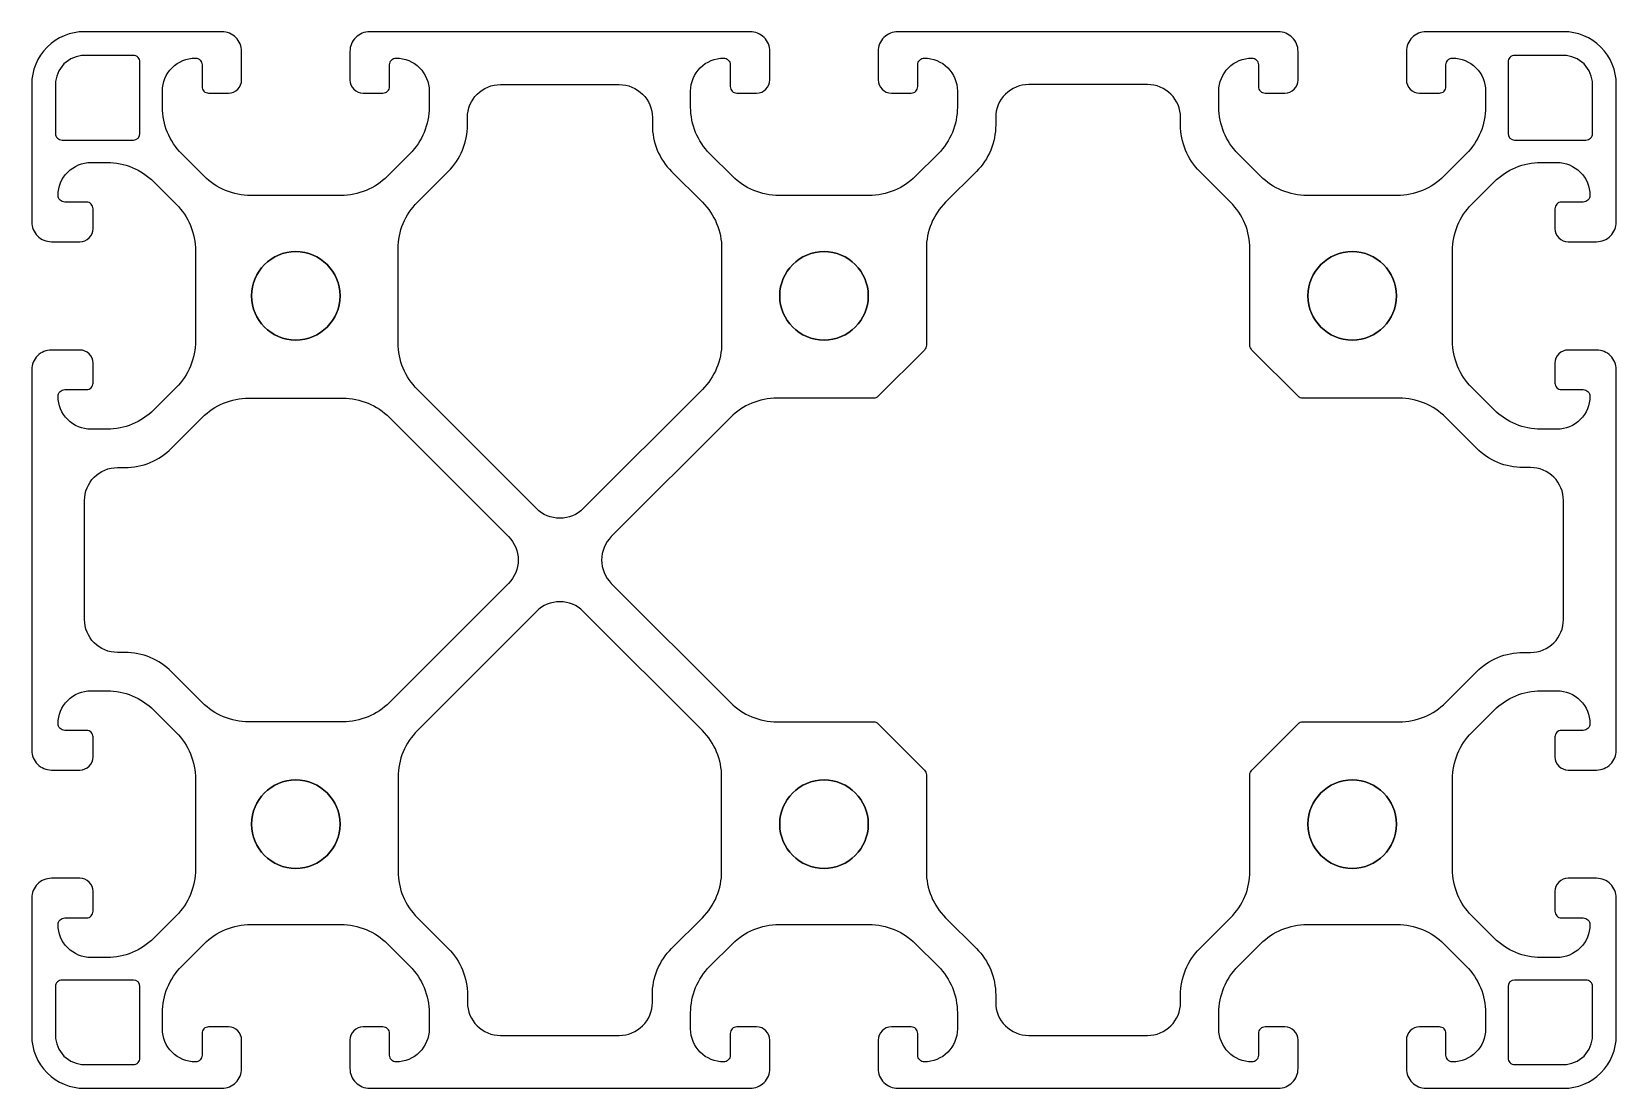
# Model space of a CAD drawing. Header units: millimetres. Extents: x -20 to 100, y -60 to 20.
import ezdxf

# ---------------------------------------------------------------- set-up
doc = ezdxf.new("R2010")
doc.units = ezdxf.units.MM
doc.layers.get('0').update_dxf_attribs({"linetype": 'CONTINUOUS'})

msp = doc.modelspace()

# ---------------------------------------------------------------- linework, layer by layer
for points in [[(-3.41, -47.6), (3.41, -47.6, -0.198912), (6.94, -49.06), (8.64, -50.76, -0.198912), (10.1, -54.29), (10.1, -55.5, -0.414214), (7.6, -58, -0.414214), (7.1, -57.5), (7.1, -55.85, 0.414214), (6.6, -55.35), (5.1, -55.35, 0.414214), (4.1, -56.35), (4.1, -58.5, 0.414214), (5.6, -60), (34.4, -60, 0.414214), (35.9, -58.5), (35.9, -56.35, 0.414214), (34.9, -55.35), (33.4, -55.35, 0.414214), (32.9, -55.85), (32.9, -57.5, -0.414214), (32.4, -58, -0.414214), (29.9, -55.5), (29.9, -54.29, -0.198912), (31.36, -50.76), (33.06, -49.06, -0.198912), (36.59, -47.6), (43.41, -47.6, -0.198912), (46.94, -49.06), (48.64, -50.76, -0.198912), (50.1, -54.29), (50.1, -55.5, -0.414214), (47.6, -58, -0.414214), (47.1, -57.5), (47.1, -55.85, 0.414214), (46.6, -55.35), (45.1, -55.35, 0.414214), (44.1, -56.35), (44.1, -58.5, 0.414214), (45.6, -60), (74.4, -60, 0.414214), (75.9, -58.5), (75.9, -56.35, 0.414214), (74.9, -55.35), (73.4, -55.35, 0.414214), (72.9, -55.85), (72.9, -57.5, -0.414214), (72.4, -58, -0.414214), (69.9, -55.5), (69.9, -54.29, -0.198912), (71.36, -50.76), (73.06, -49.06, -0.198912), (76.59, -47.6), (83.41, -47.6, -0.198912), (86.94, -49.06), (88.64, -50.76, -0.198912), (90.1, -54.29), (90.1, -55.5, -0.414214), (87.6, -58, -0.414214), (87.1, -57.5), (87.1, -55.85, 0.414214), (86.6, -55.35), (85.1, -55.35, 0.414214), (84.1, -56.35), (84.1, -58.5, 0.414214), (85.6, -60), (96, -60, 0.414214), (100, -56), (100, -45.6, 0.414214), (98.5, -44.1), (96.35, -44.1, 0.414214), (95.35, -45.1), (95.35, -46.6, 0.414214), (95.85, -47.1), (97.5, -47.1, -0.414214), (98, -47.6, -0.414214), (95.5, -50.1), (94.29, -50.1, -0.198912), (90.76, -48.64), (89.06, -46.94, -0.198912), (87.6, -43.41), (87.6, -36.59, -0.198912), (89.06, -33.06), (90.76, -31.36, -0.198912), (94.29, -29.9), (95.5, -29.9, -0.414214), (98, -32.4, -0.414214), (97.5, -32.9), (95.85, -32.9, 0.414214), (95.35, -33.4), (95.35, -34.9, 0.414214), (96.35, -35.9), (98.5, -35.9, 0.414214), (100, -34.4), (100, -5.6, 0.414214), (98.5, -4.1), (96.35, -4.1, 0.414214), (95.35, -5.1), (95.35, -6.6, 0.414214), (95.85, -7.1), (97.5, -7.1, -0.414214), (98, -7.6, -0.414214), (95.5, -10.1), (94.29, -10.1, -0.198912), (90.76, -8.64), (89.06, -6.94, -0.198912), (87.6, -3.41), (87.6, 3.41, -0.198912), (89.06, 6.94), (90.76, 8.64, -0.198912), (94.29, 10.1), (95.5, 10.1, -0.414214), (98, 7.6, -0.414214), (97.5, 7.1), (95.85, 7.1, 0.414214), (95.35, 6.6), (95.35, 5.1, 0.414214), (96.35, 4.1), (98.5, 4.1, 0.414214), (100, 5.6), (100, 16, 0.414214), (96, 20), (85.6, 20, 0.414214), (84.1, 18.5), (84.1, 16.35, 0.414214), (85.1, 15.35), (86.6, 15.35, 0.414214), (87.1, 15.85), (87.1, 17.5, -0.414214), (87.6, 18, -0.414214), (90.1, 15.5), (90.1, 14.29, -0.198912), (88.64, 10.76), (86.94, 9.06, -0.198912), (83.41, 7.6), (76.59, 7.6, -0.198912), (73.06, 9.06), (71.36, 10.76, -0.198912), (69.9, 14.29), (69.9, 15.5, -0.414214), (72.4, 18, -0.414214), (72.9, 17.5), (72.9, 15.85, 0.414214), (73.4, 15.35), (74.9, 15.35, 0.414214), (75.9, 16.35), (75.9, 18.5, 0.414214), (74.4, 20), (45.6, 20, 0.414214), (44.1, 18.5), (44.1, 16.35, 0.414214), (45.1, 15.35), (46.6, 15.35, 0.414214), (47.1, 15.85), (47.1, 17.5, -0.414214), (47.6, 18, -0.414214), (50.1, 15.5), (50.1, 14.29, -0.198912), (48.64, 10.76), (46.94, 9.06, -0.198912), (43.41, 7.6), (36.59, 7.6, -0.198912), (33.06, 9.06), (31.36, 10.76, -0.198912), (29.9, 14.29), (29.9, 15.5, -0.414214), (32.4, 18, -0.414214), (32.9, 17.5), (32.9, 15.85, 0.414214), (33.4, 15.35), (34.9, 15.35, 0.414214), (35.9, 16.35), (35.9, 18.5, 0.414214), (34.4, 20), (5.6, 20, 0.414214), (4.1, 18.5), (4.1, 16.35, 0.414214), (5.1, 15.35), (6.6, 15.35, 0.414214), (7.1, 15.85), (7.1, 17.5, -0.414214), (7.6, 18, -0.414214), (10.1, 15.5), (10.1, 14.29, -0.198912), (8.64, 10.76), (6.94, 9.06, -0.198912), (3.41, 7.6), (-3.41, 7.6, -0.198912), (-6.94, 9.06), (-8.64, 10.76, -0.198912), (-10.1, 14.29), (-10.1, 15.5, -0.414214), (-7.6, 18, -0.414214), (-7.1, 17.5), (-7.1, 15.85, 0.414214), (-6.6, 15.35), (-5.1, 15.35, 0.414214), (-4.1, 16.35), (-4.1, 18.5, 0.414214), (-5.6, 20), (-16, 20, 0.414214), (-20, 16), (-20, 5.6, 0.414214), (-18.5, 4.1), (-16.35, 4.1, 0.414214), (-15.35, 5.1), (-15.35, 6.6, 0.414214), (-15.85, 7.1), (-17.5, 7.1, -0.414214), (-18, 7.6, -0.414214), (-15.5, 10.1), (-14.29, 10.1, -0.198912), (-10.76, 8.64), (-9.06, 6.94, -0.198912), (-7.6, 3.41), (-7.6, -3.41, -0.198912), (-9.06, -6.94), (-10.76, -8.64, -0.198912), (-14.29, -10.1), (-15.5, -10.1, -0.414214), (-18, -7.6, -0.414214), (-17.5, -7.1), (-15.85, -7.1, 0.414214), (-15.35, -6.6), (-15.35, -5.1, 0.414214), (-16.35, -4.1), (-18.5, -4.1, 0.414214), (-20, -5.6), (-20, -34.4, 0.414214), (-18.5, -35.9), (-16.35, -35.9, 0.414214), (-15.35, -34.9), (-15.35, -33.4, 0.414214), (-15.85, -32.9), (-17.5, -32.9, -0.414214), (-18, -32.4, -0.414214), (-15.5, -29.9), (-14.29, -29.9, -0.198912), (-10.76, -31.36), (-9.06, -33.06, -0.198912), (-7.6, -36.59), (-7.6, -43.41, -0.198912), (-9.06, -46.94), (-10.76, -48.64, -0.198912), (-14.29, -50.1), (-15.5, -50.1, -0.414214), (-18, -47.6, -0.414214), (-17.5, -47.1), (-15.85, -47.1, 0.414214), (-15.35, -46.6), (-15.35, -45.1, 0.414214), (-16.35, -44.1), (-18.5, -44.1, 0.414214), (-20, -45.6), (-20, -56, 0.414214), (-16, -60), (-5.6, -60, 0.414214), (-4.1, -58.5), (-4.1, -56.35, 0.414214), (-5.1, -55.35), (-6.6, -55.35, 0.414214), (-7.1, -55.85), (-7.1, -57.5, -0.414214), (-7.6, -58, -0.414214), (-10.1, -55.5), (-10.1, -54.29, -0.198912), (-8.64, -50.76), (-6.94, -49.06, -0.198912)], [(-3.41, -47.6), (3.41, -47.6, -0.198912), (6.94, -49.06), (8.64, -50.76, -0.198912), (10.1, -54.29), (10.1, -55.5, -0.414214), (7.6, -58, -0.414214), (7.1, -57.5), (7.1, -55.85, 0.414214), (6.6, -55.35), (5.1, -55.35, 0.414214), (4.1, -56.35), (4.1, -58.5, 0.414214), (5.6, -60), (34.4, -60, 0.414214), (35.9, -58.5), (35.9, -56.35, 0.414214), (34.9, -55.35), (33.4, -55.35, 0.414214), (32.9, -55.85), (32.9, -57.5, -0.414214), (32.4, -58, -0.414214), (29.9, -55.5), (29.9, -54.29, -0.198912), (31.36, -50.76), (33.06, -49.06, -0.198912), (36.59, -47.6), (43.41, -47.6, -0.198912), (46.94, -49.06), (48.64, -50.76, -0.198912), (50.1, -54.29), (50.1, -55.5, -0.414214), (47.6, -58, -0.414214), (47.1, -57.5), (47.1, -55.85, 0.414214), (46.6, -55.35), (45.1, -55.35, 0.414214), (44.1, -56.35), (44.1, -58.5, 0.414214), (45.6, -60), (74.4, -60, 0.414214), (75.9, -58.5), (75.9, -56.35, 0.414214), (74.9, -55.35), (73.4, -55.35, 0.414214), (72.9, -55.85), (72.9, -57.5, -0.414214), (72.4, -58, -0.414214), (69.9, -55.5), (69.9, -54.29, -0.198912), (71.36, -50.76), (73.06, -49.06, -0.198912), (76.59, -47.6), (83.41, -47.6, -0.198912), (86.94, -49.06), (88.64, -50.76, -0.198912), (90.1, -54.29), (90.1, -55.5, -0.414214), (87.6, -58, -0.414214), (87.1, -57.5), (87.1, -55.85, 0.414214), (86.6, -55.35), (85.1, -55.35, 0.414214), (84.1, -56.35), (84.1, -58.5, 0.414214), (85.6, -60), (96, -60, 0.414214), (100, -56), (100, -45.6, 0.414214), (98.5, -44.1), (96.35, -44.1, 0.414214), (95.35, -45.1), (95.35, -46.6, 0.414214), (95.85, -47.1), (97.5, -47.1, -0.414214), (98, -47.6, -0.414214), (95.5, -50.1), (94.29, -50.1, -0.198912), (90.76, -48.64), (89.06, -46.94, -0.198912), (87.6, -43.41), (87.6, -36.59, -0.198912), (89.06, -33.06), (90.76, -31.36, -0.198912), (94.29, -29.9), (95.5, -29.9, -0.414214), (98, -32.4, -0.414214), (97.5, -32.9), (95.85, -32.9, 0.414214), (95.35, -33.4), (95.35, -34.9, 0.414214), (96.35, -35.9), (98.5, -35.9, 0.414214), (100, -34.4), (100, -5.6, 0.414214), (98.5, -4.1), (96.35, -4.1, 0.414214), (95.35, -5.1), (95.35, -6.6, 0.414214), (95.85, -7.1), (97.5, -7.1, -0.414214), (98, -7.6, -0.414214), (95.5, -10.1), (94.29, -10.1, -0.198912), (90.76, -8.64), (89.06, -6.94, -0.198912), (87.6, -3.41), (87.6, 3.41, -0.198912), (89.06, 6.94), (90.76, 8.64, -0.198912), (94.29, 10.1), (95.5, 10.1, -0.414214), (98, 7.6, -0.414214), (97.5, 7.1), (95.85, 7.1, 0.414214), (95.35, 6.6), (95.35, 5.1, 0.414214), (96.35, 4.1), (98.5, 4.1, 0.414214), (100, 5.6), (100, 16, 0.414214), (96, 20), (85.6, 20, 0.414214), (84.1, 18.5), (84.1, 16.35, 0.414214), (85.1, 15.35), (86.6, 15.35, 0.414214), (87.1, 15.85), (87.1, 17.5, -0.414214), (87.6, 18, -0.414214), (90.1, 15.5), (90.1, 14.29, -0.198912), (88.64, 10.76), (86.94, 9.06, -0.198912), (83.41, 7.6), (76.59, 7.6, -0.198912), (73.06, 9.06), (71.36, 10.76, -0.198912), (69.9, 14.29), (69.9, 15.5, -0.414214), (72.4, 18, -0.414214), (72.9, 17.5), (72.9, 15.85, 0.414214), (73.4, 15.35), (74.9, 15.35, 0.414214), (75.9, 16.35), (75.9, 18.5, 0.414214), (74.4, 20), (45.6, 20, 0.414214), (44.1, 18.5), (44.1, 16.35, 0.414214), (45.1, 15.35), (46.6, 15.35, 0.414214), (47.1, 15.85), (47.1, 17.5, -0.414214), (47.6, 18, -0.414214), (50.1, 15.5), (50.1, 14.29, -0.198912), (48.64, 10.76), (46.94, 9.06, -0.198912), (43.41, 7.6), (36.59, 7.6, -0.198912), (33.06, 9.06), (31.36, 10.76, -0.198912), (29.9, 14.29), (29.9, 15.5, -0.414214), (32.4, 18, -0.414214), (32.9, 17.5), (32.9, 15.85, 0.414214), (33.4, 15.35), (34.9, 15.35, 0.414214), (35.9, 16.35), (35.9, 18.5, 0.414214), (34.4, 20), (5.6, 20, 0.414214), (4.1, 18.5), (4.1, 16.35, 0.414214), (5.1, 15.35), (6.6, 15.35, 0.414214), (7.1, 15.85), (7.1, 17.5, -0.414214), (7.6, 18, -0.414214), (10.1, 15.5), (10.1, 14.29, -0.198912), (8.64, 10.76), (6.94, 9.06, -0.198912), (3.41, 7.6), (-3.41, 7.6, -0.198912), (-6.94, 9.06), (-8.64, 10.76, -0.198912), (-10.1, 14.29), (-10.1, 15.5, -0.414214), (-7.6, 18, -0.414214), (-7.1, 17.5), (-7.1, 15.85, 0.414214), (-6.6, 15.35), (-5.1, 15.35, 0.414214), (-4.1, 16.35), (-4.1, 18.5, 0.414214), (-5.6, 20), (-16, 20, 0.414214), (-20, 16), (-20, 5.6, 0.414214), (-18.5, 4.1), (-16.35, 4.1, 0.414214), (-15.35, 5.1), (-15.35, 6.6, 0.414214), (-15.85, 7.1), (-17.5, 7.1, -0.414214), (-18, 7.6, -0.414214), (-15.5, 10.1), (-14.29, 10.1, -0.198912), (-10.76, 8.64), (-9.06, 6.94, -0.198912), (-7.6, 3.41), (-7.6, -3.41, -0.198912), (-9.06, -6.94), (-10.76, -8.64, -0.198912), (-14.29, -10.1), (-15.5, -10.1, -0.414214), (-18, -7.6, -0.414214), (-17.5, -7.1), (-15.85, -7.1, 0.414214), (-15.35, -6.6), (-15.35, -5.1, 0.414214), (-16.35, -4.1), (-18.5, -4.1, 0.414214), (-20, -5.6), (-20, -34.4, 0.414214), (-18.5, -35.9), (-16.35, -35.9, 0.414214), (-15.35, -34.9), (-15.35, -33.4, 0.414214), (-15.85, -32.9), (-17.5, -32.9, -0.414214), (-18, -32.4, -0.414214), (-15.5, -29.9), (-14.29, -29.9, -0.198912), (-10.76, -31.36), (-9.06, -33.06, -0.198912), (-7.6, -36.59), (-7.6, -43.41, -0.198912), (-9.06, -46.94), (-10.76, -48.64, -0.198912), (-14.29, -50.1), (-15.5, -50.1, -0.414214), (-18, -47.6, -0.414214), (-17.5, -47.1), (-15.85, -47.1, 0.414214), (-15.35, -46.6), (-15.35, -45.1, 0.414214), (-16.35, -44.1), (-18.5, -44.1, 0.414214), (-20, -45.6), (-20, -56, 0.414214), (-16, -60), (-5.6, -60, 0.414214), (-4.1, -58.5), (-4.1, -56.35, 0.414214), (-5.1, -55.35), (-6.6, -55.35, 0.414214), (-7.1, -55.85), (-7.1, -57.5, -0.414214), (-7.6, -58, -0.414214), (-10.1, -55.5), (-10.1, -54.29, -0.198912), (-8.64, -50.76), (-6.94, -49.06, -0.198912)], [(-11.8, 17.7, 0.414214), (-12.3, 18.2), (-16, 18.2, 0.414214), (-18.2, 16), (-18.2, 12.3, 0.414214), (-17.7, 11.8), (-12.3, 11.8, 0.414213), (-11.8, 12.3)], [(-11.8, 17.7, 0.414214), (-12.3, 18.2), (-16, 18.2, 0.414214), (-18.2, 16), (-18.2, 12.3, 0.414214), (-17.7, 11.8), (-12.3, 11.8, 0.414213), (-11.8, 12.3)], [(92.3, 18.2, 0.414214), (91.8, 17.7), (91.8, 12.3, 0.414213), (92.3, 11.8), (97.7, 11.8, 0.414214), (98.2, 12.3), (98.2, 16, 0.414214), (96, 18.2)], [(92.3, 18.2, 0.414214), (91.8, 17.7), (91.8, 12.3, 0.414213), (92.3, 11.8), (97.7, 11.8, 0.414214), (98.2, 12.3), (98.2, 16, 0.414214), (96, 18.2)], [(11.54, 9.41, 0.198912), (13, 12.95), (13, 13.5, -0.414214), (15.5, 16), (24.5, 16, -0.414214), (27, 13.5), (27, 12.95, 0.198912), (28.46, 9.41), (30.79, 7.09, -0.198912), (32.25, 3.56), (32.25, -3.56, -0.198912), (30.79, -7.09), (21.77, -16.11, -0.414214), (18.23, -16.11), (9.21, -7.09, -0.198912), (7.75, -3.56), (7.75, 3.56, -0.198912), (9.21, 7.09)], [(11.54, 9.41, 0.198912), (13, 12.95), (13, 13.5, -0.414214), (15.5, 16), (24.5, 16, -0.414214), (27, 13.5), (27, 12.95, 0.198912), (28.46, 9.41), (30.79, 7.09, -0.198912), (32.25, 3.56), (32.25, -3.56, -0.198912), (30.79, -7.09), (21.77, -16.11, -0.414214), (18.23, -16.11), (9.21, -7.09, -0.198912), (7.75, -3.56), (7.75, 3.56, -0.198912), (9.21, 7.09)], [(23.89, -18.23, 0.414214), (23.89, -21.77), (32.91, -30.79, 0.198912), (36.44, -32.25), (43.74, -32.25, -0.198912), (44.1, -32.4), (47.6, -35.9, -0.198912), (47.75, -36.26), (47.75, -43.56, 0.198912), (49.21, -47.09), (51.54, -49.41, -0.198912), (53, -52.95), (53, -53.5, 0.414214), (55.5, -56), (64.5, -56, 0.414214), (67, -53.5), (67, -52.95, -0.198912), (68.46, -49.41), (70.79, -47.09, 0.198912), (72.25, -43.56), (72.25, -36.26, -0.198912), (72.4, -35.9), (75.9, -32.4, -0.198912), (76.26, -32.25), (83.56, -32.25, 0.198912), (87.09, -30.79), (89.41, -28.46, -0.198912), (92.95, -27), (93.5, -27, 0.414214), (96, -24.5), (96, -15.5, 0.414214), (93.5, -13), (92.95, -13, -0.198912), (89.41, -11.54), (87.09, -9.21, 0.198912), (83.56, -7.75), (76.26, -7.75, -0.198912), (75.9, -7.6), (72.4, -4.1, -0.198912), (72.25, -3.74), (72.25, 3.56, 0.198912), (70.79, 7.09), (68.46, 9.41, -0.198912), (67, 12.95), (67, 13.5, 0.414214), (64.5, 16), (55.5, 16, 0.414214), (53, 13.5), (53, 12.95, -0.198912), (51.54, 9.41), (49.21, 7.09, 0.198912), (47.75, 3.56), (47.75, -3.74, -0.198912), (47.6, -4.1), (44.1, -7.6, -0.198912), (43.74, -7.75), (36.44, -7.75, 0.198912), (32.91, -9.21)], [(23.89, -18.23, 0.414214), (23.89, -21.77), (32.91, -30.79, 0.198912), (36.44, -32.25), (43.74, -32.25, -0.198912), (44.1, -32.4), (47.6, -35.9, -0.198912), (47.75, -36.26), (47.75, -43.56, 0.198912), (49.21, -47.09), (51.54, -49.41, -0.198912), (53, -52.95), (53, -53.5, 0.414214), (55.5, -56), (64.5, -56, 0.414214), (67, -53.5), (67, -52.95, -0.198912), (68.46, -49.41), (70.79, -47.09, 0.198912), (72.25, -43.56), (72.25, -36.26, -0.198912), (72.4, -35.9), (75.9, -32.4, -0.198912), (76.26, -32.25), (83.56, -32.25, 0.198912), (87.09, -30.79), (89.41, -28.46, -0.198912), (92.95, -27), (93.5, -27, 0.414214), (96, -24.5), (96, -15.5, 0.414214), (93.5, -13), (92.95, -13, -0.198912), (89.41, -11.54), (87.09, -9.21, 0.198912), (83.56, -7.75), (76.26, -7.75, -0.198912), (75.9, -7.6), (72.4, -4.1, -0.198912), (72.25, -3.74), (72.25, 3.56, 0.198912), (70.79, 7.09), (68.46, 9.41, -0.198912), (67, 12.95), (67, 13.5, 0.414214), (64.5, 16), (55.5, 16, 0.414214), (53, 13.5), (53, 12.95, -0.198912), (51.54, 9.41), (49.21, 7.09, 0.198912), (47.75, 3.56), (47.75, -3.74, -0.198912), (47.6, -4.1), (44.1, -7.6, -0.198912), (43.74, -7.75), (36.44, -7.75, 0.198912), (32.91, -9.21)], [(-3.56, -7.75), (3.56, -7.75, -0.198912), (7.09, -9.21), (16.11, -18.23, -0.414214), (16.11, -21.77), (7.09, -30.79, -0.198912), (3.56, -32.25), (-3.56, -32.25, -0.198912), (-7.09, -30.79), (-9.41, -28.46, 0.198912), (-12.95, -27), (-13.5, -27, -0.414214), (-16, -24.5), (-16, -15.5, -0.414214), (-13.5, -13), (-12.95, -13, 0.198912), (-9.41, -11.54), (-7.09, -9.21, -0.198912)], [(-3.56, -7.75), (3.56, -7.75, -0.198912), (7.09, -9.21), (16.11, -18.23, -0.414214), (16.11, -21.77), (7.09, -30.79, -0.198912), (3.56, -32.25), (-3.56, -32.25, -0.198912), (-7.09, -30.79), (-9.41, -28.46, 0.198912), (-12.95, -27), (-13.5, -27, -0.414214), (-16, -24.5), (-16, -15.5, -0.414214), (-13.5, -13), (-12.95, -13, 0.198912), (-9.41, -11.54), (-7.09, -9.21, -0.198912)], [(13, -53.5, 0.414214), (15.5, -56), (24.5, -56, 0.414214), (27, -53.5), (27, -52.95, -0.198912), (28.46, -49.41), (30.79, -47.09, 0.198912), (32.25, -43.56), (32.25, -36.44, 0.198912), (30.79, -32.91), (21.77, -23.89, 0.414214), (18.23, -23.89), (9.21, -32.91, 0.198912), (7.75, -36.44), (7.75, -43.56, 0.198912), (9.21, -47.09), (11.54, -49.41, -0.198912), (13, -52.95)], [(13, -53.5, 0.414214), (15.5, -56), (24.5, -56, 0.414214), (27, -53.5), (27, -52.95, -0.198912), (28.46, -49.41), (30.79, -47.09, 0.198912), (32.25, -43.56), (32.25, -36.44, 0.198912), (30.79, -32.91), (21.77, -23.89, 0.414214), (18.23, -23.89), (9.21, -32.91, 0.198912), (7.75, -36.44), (7.75, -43.56, 0.198912), (9.21, -47.09), (11.54, -49.41, -0.198912), (13, -52.95)], [(-12.3, -58.2, 0.414214), (-11.8, -57.7), (-11.8, -52.3, 0.414213), (-12.3, -51.8), (-17.7, -51.8, 0.414214), (-18.2, -52.3), (-18.2, -56, 0.414214), (-16, -58.2)], [(-12.3, -58.2, 0.414214), (-11.8, -57.7), (-11.8, -52.3, 0.414213), (-12.3, -51.8), (-17.7, -51.8, 0.414214), (-18.2, -52.3), (-18.2, -56, 0.414214), (-16, -58.2)], [(91.8, -57.7, 0.414214), (92.3, -58.2), (96, -58.2, 0.414214), (98.2, -56), (98.2, -52.3, 0.414214), (97.7, -51.8), (92.3, -51.8, 0.414213), (91.8, -52.3)], [(91.8, -57.7, 0.414214), (92.3, -58.2), (96, -58.2, 0.414214), (98.2, -56), (98.2, -52.3, 0.414214), (97.7, -51.8), (92.3, -51.8, 0.414213), (91.8, -52.3)]]:
    msp.add_lwpolyline(points, format="xyb", close=True)
at = {"extrusion": (0, 0, -1)}
for centre in [(0, 0), (-40, 0), (-80, 0), (0, -40), (-40, -40), (-80, -40)]:
    msp.add_circle(centre, 3.35, dxfattribs=at)
for centre in [(0, 0), (40, 0), (80, 0), (0, -40), (40, -40), (80, -40)]:
    msp.add_circle(centre, 3.35)

doc.saveas('drawing.dxf')
